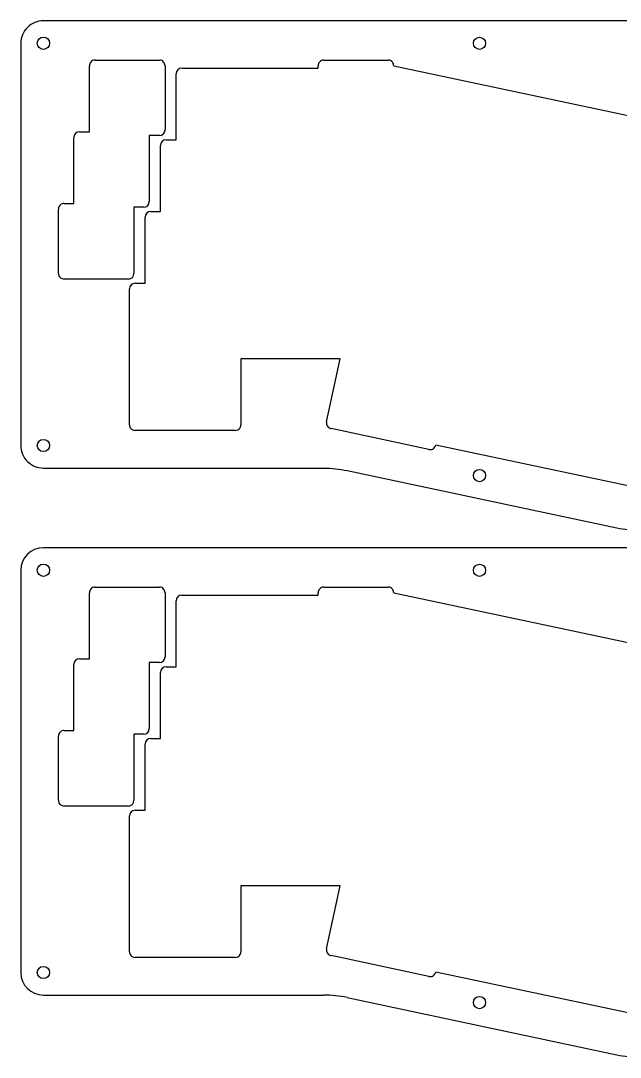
# Model space of a CAD drawing. Header units: millimetres. Extents: x -1511 to 747, y -483 to 541.
# Drawn here: x 385.2 to 544.3, y -69.2 to 206.2 of the extents above; entities that cross this region are included whole.
import ezdxf

# ---------------------------------------------------------------- set-up
doc = ezdxf.new("R2010")
doc.units = ezdxf.units.MM
doc.layers.get('0').update_dxf_attribs({"lineweight": 25, "true_color": 0xffffff})

msp = doc.modelspace()

# ---------------------------------------------------------------- linework, layer by layer
for p, q in [((404.9, 195.73), (421.96, 195.73)), ((465.61, 195.73), (482.67, 195.73)), ((403.4, 176.68), (403.4, 194.22)), ((423.46, 194.22), (423.46, 177.17)), ((427.92, 193.59), (464.11, 193.59)), ((464.11, 193.59), (464.11, 194.22)), ((484.17, 194.22), (484.17, 194.22)), ((484.17, 194.22), (560.97, 177.89)), ((426.42, 174.54), (426.42, 192.09)), ((400.74, 176.68), (403.4, 176.68)), ((399.24, 157.63), (399.24, 175.17)), ((421.96, 175.66), (419.3, 175.66)), ((419.3, 175.66), (419.3, 158.12)), ((423.76, 174.54), (426.42, 174.54)), ((422.26, 155.49), (422.26, 173.04)), ((396.67, 157.63), (399.24, 157.63)), ((395.17, 139.07), (395.17, 156.12)), ((415.23, 156.61), (415.23, 139.07)), ((417.8, 156.61), (415.23, 156.61)), ((419.69, 155.49), (422.26, 155.49)), ((418.19, 136.44), (418.19, 153.99)), ((413.73, 137.56), (396.67, 137.56)), ((414.02, 98.83), (414.02, 134.94)), ((415.52, 136.44), (418.19, 136.44)), ((469.93, 116.38), (443.62, 116.38)), ((443.62, 116.38), (443.62, 98.83)), ((466.36, 99.59), (469.93, 116.38)), ((442.12, 97.33), (415.52, 97.33)), ((493.52, 92.28), (467.52, 97.81)), ((495.3, 93.44), (495.3, 93.44)), ((554.71, 80.81), (495.3, 93.44)), ((547.59, 66.18), (391.17, 66.18)), ((385.17, 60.18), (385.17, -46.67)), ((404.9, 55.73), (421.96, 55.73)), ((465.61, 55.73), (482.67, 55.73)), ((403.4, 36.68), (403.4, 54.22)), ((423.46, 54.22), (423.46, 37.17)), ((427.92, 53.59), (464.11, 53.59)), ((464.11, 53.59), (464.11, 54.22)), ((484.17, 54.22), (484.17, 54.22)), ((484.17, 54.22), (560.97, 37.89)), ((426.42, 34.54), (426.42, 52.09)), ((400.74, 36.68), (403.4, 36.68)), ((399.24, 17.63), (399.24, 35.17)), ((419.3, 35.66), (419.3, 18.12)), ((421.96, 35.66), (419.3, 35.66)), ((423.76, 34.54), (426.42, 34.54)), ((422.26, 15.49), (422.26, 33.04)), ((396.67, 17.63), (399.24, 17.63)), ((415.23, 16.61), (415.23, -0.93)), ((417.8, 16.61), (415.23, 16.61)), ((395.17, -0.93), (395.17, 16.12)), ((418.19, -3.56), (418.19, 13.99)), ((419.69, 15.49), (422.26, 15.49)), ((413.73, -2.44), (396.67, -2.44)), ((414.02, -41.17), (414.02, -5.06)), ((415.52, -3.56), (418.19, -3.56)), ((443.62, -23.62), (443.62, -41.17)), ((469.93, -23.62), (443.62, -23.62)), ((466.36, -40.41), (469.93, -23.62)), ((442.12, -42.67), (415.52, -42.67)), ((493.52, -47.72), (467.52, -42.19)), ((495.3, -46.56), (495.3, -46.56)), ((554.71, -59.19), (495.3, -46.56)), ((391.17, -52.67), (465.57, -52.67)), ((471.81, -53.33), (543.38, -68.54))]:
    msp.add_line(p, q)
msp.add_lwpolyline([(465.57, 87.33, -0.052389), (471.81, 86.67), (543.38, 71.46, 0.052389), (549.61, 70.81), (579.91, 70.81, 0.051508), (586.05, 71.44), (658.84, 86.64, -0.051508), (664.98, 87.28), (738.47, 87.28, 0.414214), (744.47, 93.28), (744.47, 200.18, 0.414214), (738.47, 206.18), (391.17, 206.18, 0.414214), (385.17, 200.18), (385.17, 93.33, 0.414214), (391.17, 87.33)], format="xyb", close=True)
for centre, radius in [((391.17, 200.18), 1.63), ((506.94, 200.18), 1.62), ((391.17, 93.33), 1.63), ((506.94, 85.34), 1.62), ((391.17, 60.18), 1.63), ((506.94, 60.18), 1.62), ((391.17, -46.67), 1.63), ((506.94, -54.66), 1.62)]:
    msp.add_circle(centre, radius)
for centre, radius, start, end in [((391.17, 60.18), 6, 90, 180), ((391.17, -46.67), 6, 180, 270), ((465.57, -82.67), 30, 78.0043, 90), ((549.61, -39.19), 30, 258.0043, 270)]:
    msp.add_arc(centre, radius, start, end)
for centre, major_axis, ratio, start_param, end_param in [((405.14, 194.07), (1.53, -0.93), 0.901028, 2.990407, 3.642238), ((441.88, 98.98), (1.53, -0.92), 0.901694, 6.12666, 6.778357), ((405.14, 54.07), (1.53, -0.93), 0.901028, 2.990407, 3.642238), ((441.88, -41.02), (1.53, -0.92), 0.901694, 6.12666, 6.778357)]:
    msp.add_ellipse(centre, major_axis=major_axis, ratio=ratio, start_param=start_param, end_param=end_param)
for points in [[(404.9, 195.73), (404.44, 195.73), (404.03, 195.52), (403.76, 195.19)], [(423.1, 195.19), (422.83, 195.52), (422.42, 195.73), (421.96, 195.73)], [(465.61, 195.73), (465.15, 195.73), (464.74, 195.52), (464.47, 195.19)], [(483.82, 195.19), (483.54, 195.52), (483.13, 195.73), (482.67, 195.73)], [(423.46, 194.22), (423.46, 194.59), (423.33, 194.93), (423.1, 195.19)], [(427.92, 193.59), (427.09, 193.59), (426.42, 192.91), (426.42, 192.09)], [(464.47, 195.19), (464.25, 194.93), (464.11, 194.59), (464.11, 194.22)], [(484.17, 194.22), (484.17, 194.59), (484.04, 194.93), (483.82, 195.19)], [(400.74, 176.68), (399.92, 176.68), (399.24, 176), (399.24, 175.17)], [(421.96, 175.66), (422.79, 175.66), (423.46, 176.34), (423.46, 177.17)], [(423.76, 174.54), (422.93, 174.54), (422.26, 173.86), (422.26, 173.04)], [(395.7, 157.27), (395.38, 157), (395.17, 156.58), (395.17, 156.12)], [(396.67, 157.63), (396.31, 157.63), (395.96, 157.49), (395.7, 157.27)], [(417.8, 156.61), (418.63, 156.61), (419.3, 157.29), (419.3, 158.12)], [(419.69, 155.49), (418.86, 155.49), (418.19, 154.81), (418.19, 153.99)], [(395.17, 139.07), (395.17, 138.61), (395.38, 138.2), (395.7, 137.92)], [(395.7, 137.92), (395.96, 137.7), (396.31, 137.56), (396.67, 137.56)], [(413.73, 137.56), (414.56, 137.56), (415.23, 138.24), (415.23, 139.07)], [(415.52, 136.44), (414.69, 136.44), (414.02, 135.76), (414.02, 134.94)], [(466.36, 99.59), (466.21, 98.84), (466.64, 98.1), (467.35, 97.86)], [(414.02, 98.83), (414.02, 98.46), (414.15, 98.12), (414.38, 97.86)], [(414.38, 97.86), (414.65, 97.53), (415.06, 97.33), (415.52, 97.33)], [(442.12, 97.33), (442.58, 97.33), (442.99, 97.53), (443.26, 97.86)], [(467.35, 97.86), (467.4, 97.83), (467.46, 97.82), (467.52, 97.81)], [(493.52, 92.28), (493.97, 92.19), (494.41, 92.3), (494.75, 92.56)], [(494.75, 92.56), (495.02, 92.77), (495.22, 93.08), (495.3, 93.44)], [(404.9, 55.73), (404.44, 55.73), (404.03, 55.52), (403.76, 55.19)], [(423.1, 55.19), (422.83, 55.52), (422.42, 55.73), (421.96, 55.73)], [(423.46, 54.22), (423.46, 54.59), (423.33, 54.93), (423.1, 55.19)], [(464.47, 55.19), (464.25, 54.93), (464.11, 54.59), (464.11, 54.22)], [(465.61, 55.73), (465.15, 55.73), (464.74, 55.52), (464.47, 55.19)], [(483.82, 55.19), (483.54, 55.52), (483.13, 55.73), (482.67, 55.73)], [(484.17, 54.22), (484.17, 54.59), (484.04, 54.93), (483.82, 55.19)], [(427.92, 53.59), (427.09, 53.59), (426.42, 52.91), (426.42, 52.09)], [(400.74, 36.68), (399.92, 36.68), (399.24, 36), (399.24, 35.17)], [(421.96, 35.66), (422.79, 35.66), (423.46, 36.34), (423.46, 37.17)], [(423.76, 34.54), (422.93, 34.54), (422.26, 33.86), (422.26, 33.04)], [(395.7, 17.27), (395.38, 17), (395.17, 16.58), (395.17, 16.12)], [(396.67, 17.63), (396.31, 17.63), (395.96, 17.49), (395.7, 17.27)], [(417.8, 16.61), (418.63, 16.61), (419.3, 17.29), (419.3, 18.12)], [(419.69, 15.49), (418.86, 15.49), (418.19, 14.81), (418.19, 13.99)], [(395.17, -0.93), (395.17, -1.39), (395.38, -1.8), (395.7, -2.08)], [(395.7, -2.08), (395.96, -2.3), (396.31, -2.44), (396.67, -2.44)], [(413.73, -2.44), (414.56, -2.44), (415.23, -1.76), (415.23, -0.93)], [(415.52, -3.56), (414.69, -3.56), (414.02, -4.24), (414.02, -5.06)], [(414.02, -41.17), (414.02, -41.54), (414.15, -41.88), (414.38, -42.14)], [(466.36, -40.41), (466.21, -41.16), (466.64, -41.9), (467.35, -42.14)], [(414.38, -42.14), (414.65, -42.47), (415.06, -42.67), (415.52, -42.67)], [(442.12, -42.67), (442.58, -42.67), (442.99, -42.47), (443.26, -42.14)], [(467.35, -42.14), (467.4, -42.17), (467.46, -42.18), (467.52, -42.19)], [(494.75, -47.44), (495.02, -47.23), (495.22, -46.92), (495.3, -46.56)], [(493.52, -47.72), (493.97, -47.81), (494.41, -47.7), (494.75, -47.44)]]:
    msp.add_open_spline(points, degree=3)

doc.saveas('drawing.dxf')
